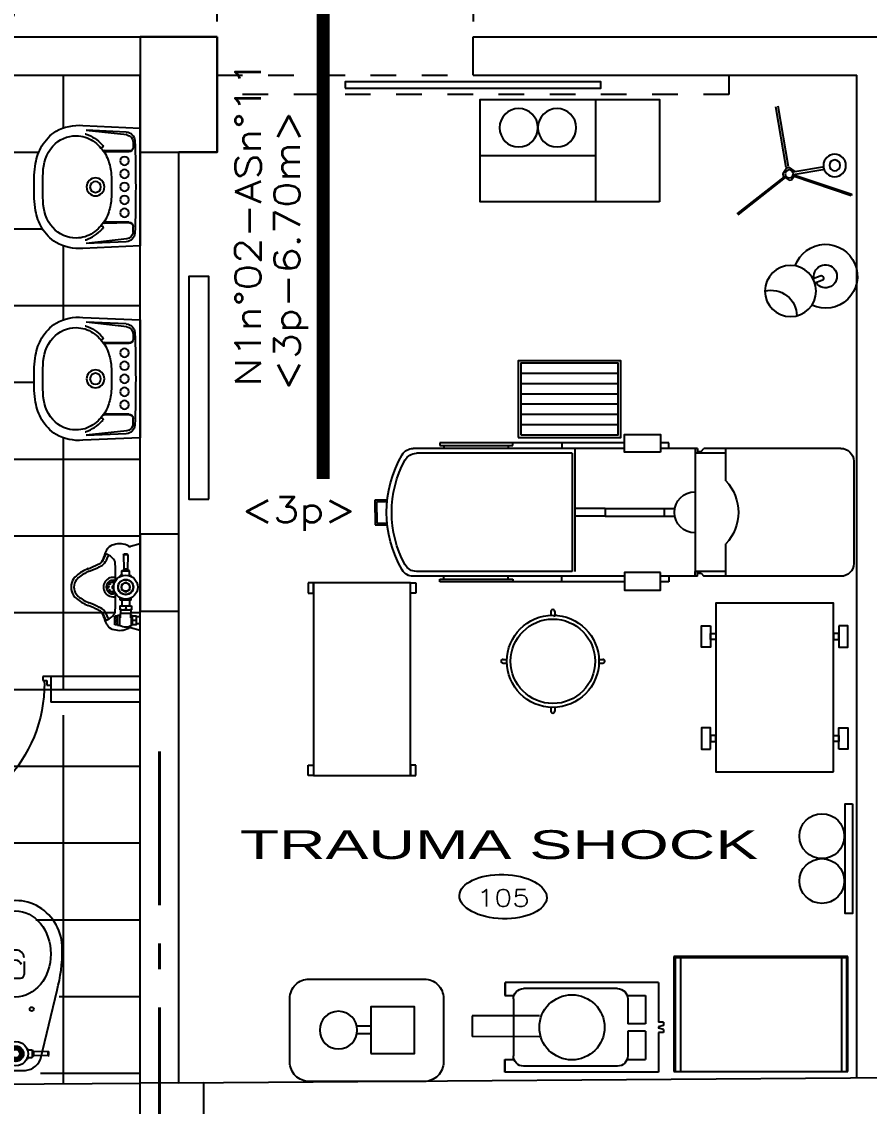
# Model space of a CAD drawing. Header units: millimetres. Extents: x 791 to 2661, y 209 to 602.
# Drawn here: x 1179.718 to 1183.03, y 518.95 to 523.189 of the extents above; entities that cross this region are included whole.
import ezdxf
from ezdxf.enums import TextEntityAlignment as Align

# ---------------------------------------------------------------- set-up
doc = ezdxf.new("R2010")
doc.units = ezdxf.units.MM
doc.header["$LTSCALE"] = 0.1
doc.header["$PDMODE"] = 3
for name, pattern in [('ACAD_ISO10W100', [18, 12, -3, 0, -3]), ('DASHDOT', [1, 0.5, -0.25, 0, -0.25]), ('DASHED2', [9.525, 6.35, -3.175]), ('TRAZOS2', [0.375, 0.25, -0.125])]:
    doc.linetypes.add(name, pattern=pattern)
for name, color, linetype in [('02', 8, 'Continuous'), ('03', 8, 'Continuous'), ('06', 1, 'Continuous'), ('1TEXTO-05', 5, 'Continuous'), ('COLUMNAS', 1, 'Continuous'), ('cOTAS EVACUACION', 1, 'Continuous'), ('DUDA', 7, 'Continuous'), ('Equipamiento', 1, 'Continuous'), ('evacuacion', 70, 'TRAZOS2'), ('Layer1', 1, 'Continuous'), ('N-AMB', 2, 'Continuous'), ('Pisos', 253, 'Continuous'), ('Puertas', 1, 'Continuous'), ('Sanitarios', 1, 'Continuous'), ('texto seguridad', 120, 'Continuous'), ('Ventana alta', 1, 'DASHED2')]:
    doc.layers.add(name, color=color, linetype=linetype)
doc.layers.add('EJES', color=1, linetype='DASHDOT', lineweight=40)
doc.styles.add('0', font='romans.SHX', dxfattribs={"width": 1.5})
doc.styles.add('LUNA', font='romans.shx', dxfattribs={"width": 1.5})
doc.styles.add('ROMANS', font='', dxfattribs={"oblique": 1, "height": 0.075})
doc.styles.get('ROMANS').set_extended_font_data('Arial')
doc.dimstyles.new('COTAS 50', dxfattribs={"dimscale": 2, "dimtxt": 1.5, "dimasz": 0.02, "dimexe": 0.05, "dimexo": 0.05, "dimgap": 0.025, "dimtad": 3, "dimzin": 4, "dimdsep": 46, "dimtxsty": 'ROMANS', "dimblk": 'LLL', "dimcen": 0, "dimdle": 0.18, "dimclrd": 256, "dimclre": 1, "dimclrt": 3, "dimadec": 0, "dimazin": 0, "dimtfac": 1, "dimtix": 1, "dimtofl": 0, "dimtmove": 1, "dimatfit": 3, "dimldrblk": 'OPEN90', "dimfxl": 0.18, "dimtolj": 1, "dimtzin": 0, "dimarcsym": 0})

# ---------------------------------------------------------------- blocks, each defined once
blk = doc.blocks.new('A$C634057D1')
for p, q in [((0, 0), (0, -0.0778)), ((0.027, 0), (0.027, -0.0778)), ((-0.0857, -0.0538), (-0.1421, -0.0538)), ((-0.0035, -0.0778), (-0.0035, -0.0948)), ((0.0305, -0.0778), (-0.0035, -0.0778)), ((0.0135, -0.0795), (0.0135, -0.0931)), ((0.0305, -0.0778), (0.0305, -0.0948)), ((-0.212, -0.0973), (-0.2772, -0.3682)), ((-0.243, -0.1109), (-0.245, -0.1129)), ((-0.245, -0.1129), (-0.245, -0.1267)), ((-0.243, -0.1287), (-0.245, -0.1267)), ((-0.243, -0.1109), (-0.186, -0.1128)), ((-0.243, -0.1109), (-0.243, -0.1287)), ((-0.243, -0.1287), (-0.186, -0.1268)), ((-0.186, -0.1128), (-0.186, -0.1268)), ((-0.1795, -0.1048), (-0.182, -0.1073)), ((-0.182, -0.1323), (-0.182, -0.1073)), ((-0.162, -0.1048), (-0.1795, -0.1048)), ((-0.1795, -0.1348), (-0.1795, -0.1048)), ((-0.1591, -0.0988), (-0.162, -0.0988)), ((-0.162, -0.1062), (-0.162, -0.0988)), ((-0.066, -0.0978), (-0.0744, -0.0978)), ((-0.066, -0.0978), (-0.066, -0.1418)), ((-0.066, -0.1043), (-0.043, -0.1043)), ((-0.0477, -0.1043), (-0.0505, -0.0965)), ((-0.0472, -0.1043), (-0.0505, -0.0965)), ((-0.043, -0.0973), (-0.028, -0.0973)), ((-0.043, -0.1423), (-0.043, -0.0973)), ((-0.0408, -0.1198), (-0.0302, -0.1198)), ((-0.028, -0.1423), (-0.028, -0.0973)), ((-0.028, -0.0998), (-0.013, -0.0998)), ((-0.0169, -0.0973), (0.0437, -0.3664)), ((0.0037, -0.0993), (-0.013, -0.0993)), ((-0.013, -0.0993), (-0.013, -0.1403)), ((0.0331, -0.0948), (-0.0061, -0.0948)), ((-0.0061, -0.0948), (-0.0061, -0.0993)), ((0.0331, -0.0968), (-0.0061, -0.0968)), ((0.0331, -0.0948), (0.0331, -0.0968)), ((-0.1795, -0.1348), (-0.182, -0.1323)), ((-0.162, -0.1348), (-0.1795, -0.1348)), ((-0.162, -0.1334), (-0.162, -0.1408)), ((-0.1591, -0.1408), (-0.162, -0.1408)), ((-0.066, -0.1418), (-0.0744, -0.1418)), ((-0.066, -0.1353), (-0.043, -0.1353)), ((-0.043, -0.1423), (-0.028, -0.1423)), ((-0.028, -0.1398), (-0.013, -0.1398)), ((0.0037, -0.1403), (-0.013, -0.1403)), ((-0.0061, -0.1403), (-0.0061, -0.1518)), ((0.0331, -0.1428), (-0.0061, -0.1428)), ((0.0331, -0.1518), (-0.0061, -0.1518)), ((-0.0035, -0.1518), (-0.0035, -0.1618)), ((0.0305, -0.1618), (-0.0035, -0.1618)), ((0.0135, -0.1535), (0.0135, -0.1601)), ((0.0305, -0.1518), (0.0305, -0.1618)), ((0.0331, -0.1428), (0.0331, -0.1518)), ((-0.099, -0.4147), (-0.134, -0.4147)), ((-0.149, -0.4801), (-0.149, -0.4297)), ((-0.084, -0.4801), (-0.084, -0.4297))]:
    blk.add_line(p, q)
blk.add_lwpolyline([(-0.1257, -0.1038), (-0.135, -0.1198), (-0.1257, -0.1358), (-0.1073, -0.1358), (-0.098, -0.1198), (-0.1073, -0.1038)], close=True)
for centre, radius in [((-0.1165, -0.1198), 0.0475), ((-0.1165, -0.1198), 0.03), ((-0.1165, -0.1198), 0.029), ((-0.1165, -0.1198), 0.0261), ((-0.1165, -0.1198), 0.024), ((-0.1165, -0.1198), 0.0232), ((-0.1165, -0.1198), 0.016), ((-0.1783, -0.2941), 0.00767), ((-0.0547, -0.2941), 0.00767)]:
    blk.add_circle(centre, radius)
for centre, radius, start, end in [((-0.1462, -0.1253), 0.0716, 87.5781, 156.9604), ((-0.0827, -0.1253), 0.0716, 23.0396, 92.4219), ((0.005, -0.1001), 0.0223, 67.5879, 112.4121), ((0.022, -0.1001), 0.0223, 67.5879, 112.4121), ((-0.1802, -0.1176), 0.00754, 103.7683, 140.2425), ((-0.1802, -0.122), 0.00754, 219.7575, 256.2317), ((-0.1345, -0.1093), 0.0275, 157.5879, 171.3471), ((-0.0962, -0.1149), 0.0304, 7.8129, 34.2621), ((-0.0135, -0.1086), 0.0295, 157.5879, 202.4121), ((-0.0135, -0.131), 0.0295, 157.5879, 202.4121), ((-0.0575, -0.1086), 0.0295, 337.5879, 22.4121), ((-0.0575, -0.131), 0.0295, 337.5879, 22.4121), ((0.0241, -0.1198), 0.0371, 146.4915, 213.5085), ((0.005, -0.0725), 0.0223, 247.5879, 292.4121), ((0.039, -0.1198), 0.0408, 159.1987, 200.8013), ((0.022, -0.0725), 0.0223, 247.5879, 292.4121), ((-0.0134, -0.1198), 0.0519, 333.7158, 26.2842), ((-0.1345, -0.1303), 0.0275, 188.6529, 202.4121), ((-0.0962, -0.1247), 0.0304, 325.7379, 352.1871), ((0.005, -0.1741), 0.0223, 67.5879, 112.4121), ((0.005, -0.1395), 0.0223, 247.5879, 292.4121), ((0.022, -0.1741), 0.0223, 67.5879, 112.4121), ((0.022, -0.1395), 0.0223, 247.5879, 292.4121), ((-0.134, -0.4297), 0.015, 90, 180), ((-0.099, -0.4297), 0.015, 0, 90), ((-0.1165, -0.4921), 0.0326, 184.6982, 357.3718), ((-0.1138, -0.4582), 0.0267, 202.8247, 331.5932)]:
    blk.add_arc(centre, radius, start, end)
for centre, major_axis, ratio, start_param, end_param in [((-0.1165, -0.5233), (0, -0.3339), 0.543435, 4.229443, 4.728782), ((-0.1165, -0.5233), (0, -0.3339), 0.543435, 1.554403, 2.060025), ((-0.1165, -0.5288), (0, -0.1893), 0.958462, 4.712389, 7.853982)]:
    blk.add_ellipse(centre, major_axis=major_axis, ratio=ratio, start_param=start_param, end_param=end_param)
blk.add_ellipse((-0.1144, -0.5096), major_axis=(0, -0.1683), ratio=0.821749)
blk = doc.blocks.new('A$C4FD81D01')
for p, q in [((-0.23, 0), (-0.2402, -0.2243)), ((0.23, 0), (-0.23, 0)), ((0.2402, -0.2243), (0.23, 0)), ((-0.1753, -0.028), (-0.1544, -0.028)), ((-0.1404, -0.0423), (-0.1424, -0.1417)), ((0.1404, -0.0423), (0.1424, -0.1417)), ((0.1753, -0.028), (0.1544, -0.028)), ((-0.2145, -0.0546), (-0.2216, -0.2119)), ((-0.2032, -0.0529), (-0.2208, -0.212)), ((-0.1375, -0.045), (-0.1375, -0.1383)), ((0.1375, -0.045), (0.1375, -0.1383)), ((0.2032, -0.0529), (0.2208, -0.212)), ((0.2145, -0.0546), (0.2216, -0.2119))]:
    blk.add_line(p, q)
blk.add_lwpolyline([(-0.0496, -0.1137, 0.062677), (-0.1048, -0.1251, 0.110639), (-0.1576, -0.159, 0.120976), (-0.195, -0.2156, 0.061198), (-0.2, -0.25, 0.21707), (-0.1593, -0.342, 0.174983), (-0.0545, -0.3798, 0.010618), (0, -0.381, 0.010618), (0.0545, -0.3798, 0.174983), (0.1593, -0.342, 0.21707), (0.2, -0.25, 0.061198), (0.195, -0.2156, 0.120976), (0.1576, -0.159, 0.110639), (0.1048, -0.1251, 0.062677), (0.0496, -0.1137, 0.017583), (0, -0.112, 0.017583)], format="xyb", close=True)
for points in [[(-0.2072, -0.215, -0.005), (-0.2064, -0.212, -0.121292), (-0.166, -0.1504, -0.007977), (-0.1624, -0.1469)], [(0.2072, -0.215, 0.005), (0.2064, -0.212, 0.121292), (0.166, -0.1504, 0.007977), (0.1624, -0.1469)]]:
    blk.add_lwpolyline(points, format="xyb")
for centre, radius in [((-0.1015, -0.0615), 0.0165), ((-0.051, -0.0615), 0.0165), ((0, -0.0615), 0.0165), ((0.051, -0.0615), 0.0165), ((0.1015, -0.0615), 0.0165), ((0, -0.175), 0.035), ((0, -0.175), 0.0215)]:
    blk.add_circle(centre, radius)
for centre, radius, start, end in [((-0.1795, -0.0561), 0.035, 92.0079, 177.3947), ((-0.1753, -0.056), 0.028, 90, 173.6889), ((0, -5.1762), 5.1582, 87.9921, 92.0079), ((-0.1545, -0.045), 0.017, 0, 90), ((-0.1544, -0.042), 0.014, 358.8626, 90), ((0.1545, -0.045), 0.017, 90, 180), ((0.1544, -0.042), 0.014, 90, 181.1374), ((0.1753, -0.056), 0.028, 6.3111, 90), ((0.1795, -0.0561), 0.035, 2.6053, 87.9921), ((0.1048, -0.1251), 9e-16, 142.3286, 0), ((-0.1583, -0.1513), 0.006, 313.3569, 133.3569), ((-0.1404, -0.1417), 0.002, 178.8626, 305.6381), ((-0.1355, -0.1383), 0.002, 180, 303.2891), ((0.1355, -0.1383), 0.002, 236.7109, 0), ((0.1404, -0.1417), 0.002, 234.3619, 1.1374), ((0.1583, -0.1513), 0.006, 46.6431, 226.6431), ((-0.0555, -0.2393), 0.1853, 175.3765, 209.0254), ((0.0555, -0.2393), 0.1853, 330.9746, 4.6235), ((-0.0678, -0.2307), 0.1792, 213.3181, 238.9924), ((0.0678, -0.2307), 0.1792, 301.0076, 326.6819), ((-0.0595, -0.2119), 0.1996, 239.7435, 260.7094), ((-0.0208, -0.0264), 0.389, 259.4967, 266.3449), ((0, 2.5021), 2.9171, 269.1036, 270.8964), ((0.0208, -0.0264), 0.389, 273.6551, 280.5033), ((0.0595, -0.2119), 0.1996, 279.2906, 300.2565)]:
    blk.add_arc(centre, radius, start, end)
blk = doc.blocks.new('.6')
at = {"layer": '02'}
for p, q in [((-0.033, 0.579), (-0.033, 0.594)), ((0, 0.594), (0, 0.564)), ((-0.024, 0.579), (-0.033, 0.579)), ((-0.015, 0.579), (-0.024, 0.579)), ((-0.015, 0.564), (-0.015, 0.579)), ((0, 0.564), (-0.015, 0.564)), ((-0.5725, 0.0285), (-0.028, 0.0285)), ((-0.5725, 0.0285), (-0.5725, 0.0165)), ((-0.028, 0.0165), (-0.5725, 0.0165)), ((-0.028, 0.0285), (-0.028, 0.0165))]:
    blk.add_line(p, q, dxfattribs=at)
blk.add_lwpolyline([(0, 0), (-0.0304, 0), (-0.0304, 0.015), (-0.015, 0.015), (-0.015, 0.03), (0, 0.03)], close=True, dxfattribs=at)
at = {"layer": 'Puertas'}
for p, q in [((-0.024, 0.5695), (-0.015, 0.5695)), ((-0.028, 0.0165), (-0.028, 0.015))]:
    blk.add_line(p, q, dxfattribs=at)
blk.add_arc((-0.028, 0.025), 0.5445, 89.5746, 179.6297, dxfattribs=at)
blk = doc.blocks.new('A$C3278652D')
for p, q in [((0, 0.169), (0.038, 0.159)), ((0, 0.169), (0, -0.169)), ((0, 0.1435), (0.015, 0.1435)), ((0.015, 0.147), (0.015, 0.113)), ((0.015, 0.147), (0.032, 0.147)), ((0.0167, 0.13), (0.0303, 0.13)), ((0.032, 0.1496), (0.034, 0.1496)), ((0.032, 0.1496), (0.032, 0.1104)), ((0.034, 0.1496), (0.034, 0.1104)), ((0.08, 0.1496), (0.089, 0.1496)), ((0.08, 0.1496), (0.08, 0.1104)), ((0.089, 0.1496), (0.089, 0.1104)), ((0.089, 0.147), (0.099, 0.147)), ((0.0907, 0.13), (0.0973, 0.13)), ((0.099, 0.147), (0.099, 0.113)), ((0, 0.1165), (0.015, 0.1165)), ((0.015, 0.113), (0.032, 0.113)), ((0.032, 0.1104), (0.0365, 0.1104)), ((0.0345, 0.0735), (0.0345, 0.0885)), ((0.0795, 0.0885), (0.0345, 0.0885)), ((0.0365, 0.1202), (0.0365, 0.1035)), ((0.0365, 0.1035), (0.0775, 0.1035)), ((0.037, 0.0885), (0.037, 0.1035)), ((0.057, 0.0757), (0.057, 0.0863)), ((0.077, 0.0885), (0.077, 0.1035)), ((0.0775, 0.1202), (0.0775, 0.1035)), ((0.0775, 0.1104), (0.089, 0.1104)), ((0.0795, 0.0735), (0.0795, 0.0885)), ((0.089, 0.113), (0.099, 0.113)), ((0.0795, 0.0735), (0.0345, 0.0735)), ((0.035, 0.0505), (0.079, 0.0505)), ((0.035, 0.0505), (0.035, 0.0414)), ((0.0415, 0.0505), (0.0415, 0.0735)), ((0.0725, 0.0505), (0.0725, 0.0735)), ((0.079, 0.0505), (0.079, 0.0414)), ((0.036, -0.042), (0.036, -0.0455)), ((0.078, -0.042), (0.078, -0.0455)), ((0.0456, -0.0455), (0.036, -0.0455)), ((0.042, -0.0455), (0.042, -0.063)), ((0.072, -0.063), (0.042, -0.063)), ((0.042, -0.063), (0.0445, -0.0655)), ((0.0695, -0.0655), (0.0445, -0.0655)), ((0.0481, -0.1265), (0.05, -0.0695)), ((0.05, -0.0695), (0.064, -0.0695)), ((0.0659, -0.1265), (0.064, -0.0695)), ((0.0684, -0.0455), (0.078, -0.0455)), ((0.072, -0.063), (0.0695, -0.0655)), ((0.072, -0.0455), (0.072, -0.063)), ((0.0481, -0.1265), (0.0659, -0.1265)), ((0.0481, -0.1265), (0.0501, -0.1285)), ((0.0659, -0.1265), (0.0639, -0.1285)), ((0, -0.169), (0.038, -0.159)), ((0.0501, -0.1285), (0.0639, -0.1285))]:
    blk.add_line(p, q)
blk.add_lwpolyline([(0.041, -0.0092), (0.057, -0.0185), (0.073, -0.0092), (0.073, 0.0092), (0.057, 0.0185), (0.041, 0.0092)], close=True)
for centre, radius in [((0.057, 0), 0.0469), ((0.057, 0), 0.03), ((0.057, 0), 0.029), ((0.057, 0), 0.016), ((0.106, 0.021), 0.0045), ((0.1208, 0.0148), 0.0045), ((0.127, 0), 0.0045), ((0.106, -0.021), 0.0045), ((0.1208, -0.0148), 0.0045)]:
    blk.add_circle(centre, radius)
for centre, radius, start, end in [((0.0373, 0.1385), 0.0223, 157.5879, 202.4121), ((0.0373, 0.1215), 0.0223, 157.5879, 202.4121), ((0.0097, 0.1385), 0.0223, 337.5879, 22.4121), ((0.0097, 0.1215), 0.0223, 337.5879, 22.4121), ((0.057, 0.1031), 0.0519, 63.7158, 116.2842), ((0.0406, 0.1687), 0.01, 255.3236, 298.5992), ((0.0809, 0.0947), 0.0744, 72.3306, 118.5992), ((0.1113, 0.1385), 0.0223, 157.5879, 202.4121), ((0.1113, 0.1215), 0.0223, 157.5879, 202.4121), ((0.0767, 0.1385), 0.0223, 337.5879, 22.4121), ((0.0767, 0.1215), 0.0223, 337.5879, 22.4121), ((0.156, 0.0681), 0.0657, 111.717, 151.9227), ((0.0966, 0.1274), 0.0388, 41.4974, 79.7472), ((0.0953, 0.1248), 0.0414, 24.4965, 42.9237), ((0.1328, 0.1263), 0.003, 29.3607, 111.717), ((0.0445, 0.0952), 0.1001, 14.3585, 27.8909), ((0.1136, 0.1155), 0.025, 12.6126, 29.3607), ((0.0458, 0.059), 0.0295, 67.5879, 112.4121), ((0.0683, 0.059), 0.0295, 67.5879, 112.4121), ((2.5473, 0), 2.4513, 177.6853, 179.3952), ((0.1222, 0.1198), 0.00444, 36.2022, 95.1154), ((0.1136, 0.1155), 0.014, 12.6126, 29.3607), ((0.1833, 0.1311), 0.0574, 192.6126, 220.5175), ((0.1833, 0.1311), 0.0464, 192.6126, 220.5175), ((0.1769, 0.1239), 0.0479, 218.3929, 251.1719), ((0.2086, 0.1382), 0.0696, 195.1562, 213.2992), ((0.1769, 0.1239), 0.0369, 218.3929, 251.1719), ((0.1704, 0.1112), 0.0229, 209.3667, 229.6904), ((0.3493, 0.4586), 0.413, 243.4956, 249.3998), ((0.0458, 0.103), 0.0295, 247.5879, 292.4121), ((0.0521, 0.0203), 0.0304, 97.8129, 124.2621), ((0.0683, 0.103), 0.0295, 247.5879, 292.4121), ((0.0619, 0.0203), 0.0304, 55.7379, 82.1871), ((0.3493, 0.4586), 0.424, 243.4956, 249.3998), ((0.1349, -0.0939), 0.1688, 50.3715, 67.3898), ((0.1349, -0.0939), 0.1798, 50.3715, 67.3898), ((0.2066, -0.005), 0.0655, 20.5882, 49.1159), ((0.106, 0), 0.027, 248.5556, 111.4444), ((0.106, 0), 0.038, 255.1723, 104.8277), ((0.106, 0), 0.0045, 240.0618, 119.9382), ((0.2066, -0.005), 0.0545, 21.3792, 49.1159), ((0.188, 0), 0.071, 347.9395, 12.0605), ((0.1898, 0.0002), 0.0802, 346.8561, 12.822), ((2.5473, 0), 2.4513, 180.6048, 182.3147), ((0.1349, 0.0939), 0.1688, 292.6102, 309.6285), ((0.2066, 0.005), 0.0545, 310.8841, 338.6208), ((0.2076, 0.0042), 0.0643, 310.7416, 339.763), ((0.0465, -0.018), 0.0275, 247.5879, 267.8858), ((0.0548, -0.0637), 0.00754, 193.7683, 230.2425), ((0.0592, -0.0637), 0.00754, 309.7575, 346.2317), ((0.0675, -0.018), 0.0275, 272.1142, 292.4121), ((0.1769, -0.1239), 0.0479, 108.8281, 141.6071), ((0.3493, -0.4586), 0.424, 110.6002, 116.5044), ((0.3493, -0.4586), 0.413, 110.6002, 116.5044), ((0.1349, 0.0939), 0.1798, 292.6102, 309.6285), ((0.156, -0.0681), 0.0657, 208.0773, 248.283), ((0.1222, -0.1198), 0.00444, 264.8846, 323.7978), ((0.1136, -0.1155), 0.014, 330.6393, 347.3874), ((0.1833, -0.1311), 0.0574, 139.4825, 167.3874), ((0.0445, -0.0952), 0.1001, 332.1091, 345.6415), ((0.1136, -0.1155), 0.025, 330.6393, 347.3874), ((0.1833, -0.1311), 0.0464, 139.4825, 167.3874), ((0.2086, -0.1382), 0.0696, 146.7008, 164.8438), ((0.1769, -0.1239), 0.0369, 108.8281, 141.6071), ((0.1704, -0.1112), 0.0229, 130.3096, 150.6333), ((0.0406, -0.1687), 0.01, 61.4008, 104.6764), ((0.0809, -0.0947), 0.0744, 241.4008, 287.6694), ((0.0966, -0.1274), 0.0388, 280.2528, 318.5026), ((0.0953, -0.1248), 0.0414, 317.0763, 335.5035), ((0.1328, -0.1263), 0.003, 248.283, 330.6393)]:
    blk.add_arc(centre, radius, start, end)
blk = doc.blocks.new('BLOCK1')
at = {"layer": 'Equipamiento'}
for p, q in [((-4.3627, 0.2702), (-3.9127, 0.2702)), ((-3.9127, 0.1436), (-3.9127, 0.2702)), ((-3.9127, 0.2702), (-3.8273, 0.2702)), ((-3.8167, 0.2576), (-3.8273, 0.2702)), ((-3.8018, 0.2576), (-3.8167, 0.2576)), ((-3.8018, 0.2702), (-3.8018, 0.2509)), ((-3.8018, 0.2702), (-3.7927, 0.2702)), ((-3.7927, 0.2702), (-3.7927, 0.2509)), ((-3.7927, 0.2702), (-3.6581, 0.2702)), ((-3.6906, 0.2702), (-3.6906, 0.2919)), ((-3.6906, 0.2919), (-3.6581, 0.2919)), ((-3.5173, 0.2919), (-3.2718, 0.2919)), ((-3.5173, 0.2702), (-2.6919, 0.2702)), ((-3.3227, 0.2702), (-3.3227, -0.2104)), ((-3.2718, 0.2919), (-3.2718, 0.2702)), ((-3.0808, 0.2811), (-3.0808, 0.2919)), ((-3.0808, 0.2919), (-2.7952, 0.2919)), ((-2.7952, 0.2811), (-3.0808, 0.2811)), ((-3.0628, 0.2811), (-3.0628, 0.2702)), ((-2.8117, 0.2811), (-2.8117, 0.2702)), ((-2.7952, 0.2919), (-2.7952, 0.2811)), ((-4.4127, 0.2202), (-4.4127, -0.1798)), ((-3.9127, 0.2509), (-3.7927, 0.2509)), ((-3.7927, 0.2509), (-3.7927, -0.2104)), ((-3.3127, 0.2509), (-3.3127, -0.2104)), ((-3.3127, 0.2509), (-2.7039, 0.2509)), ((-2.5425, 0.0696), (-2.5904, 0.0696)), ((-2.55, 0.0621), (-2.5896, 0.0621)), ((-2.55, 0.0202), (-2.55, 0.0621)), ((-2.5425, 0.0202), (-2.5425, 0.0696)), ((-3.4415, 0.0352), (-3.6725, 0.0352)), ((-3.6725, 0.0352), (-3.6725, 0.0052)), ((-3.4415, 0.0052), (-3.6725, 0.0052)), ((-3.4415, 0.0352), (-3.4415, 0.0052)), ((-2.55, 0.0202), (-2.55, -0.0216)), ((-2.5425, 0.0202), (-2.5425, -0.0291)), ((-2.5425, -0.0291), (-2.5904, -0.0291)), ((-2.55, -0.0216), (-2.5896, -0.0216)), ((-3.9127, -0.2298), (-3.9127, -0.1031)), ((-3.9127, -0.2104), (-3.7927, -0.2104)), ((-3.8018, -0.2298), (-3.8018, -0.2104)), ((-3.7927, -0.2298), (-3.7927, -0.2104)), ((-3.3127, -0.2104), (-2.7039, -0.2104)), ((-4.3627, -0.2298), (-3.9127, -0.2298)), ((-3.9127, -0.2298), (-3.8273, -0.2298)), ((-3.8167, -0.2171), (-3.8273, -0.2298)), ((-3.8018, -0.2171), (-3.8167, -0.2171)), ((-3.8018, -0.2298), (-3.7927, -0.2298)), ((-3.7927, -0.2298), (-3.6581, -0.2298)), ((-3.6906, -0.2298), (-3.6906, -0.2514)), ((-3.6906, -0.2514), (-3.6581, -0.2514)), ((-3.5173, -0.2298), (-2.6919, -0.2298)), ((-3.5173, -0.2514), (-3.2718, -0.2514)), ((-3.2718, -0.2514), (-3.2718, -0.2298)), ((-3.0808, -0.2406), (-3.0808, -0.2514)), ((-2.7952, -0.2406), (-3.0808, -0.2406)), ((-3.0808, -0.2514), (-2.7952, -0.2514)), ((-3.0628, -0.2406), (-3.0628, -0.2298)), ((-2.8117, -0.2406), (-2.8117, -0.2298)), ((-2.7952, -0.2514), (-2.7952, -0.2406))]:
    blk.add_line(p, q, dxfattribs=at)
for points in [[(-3.6581, 0.2558), (-3.5173, 0.2558), (-3.5173, 0.3243), (-3.6581, 0.3243)], [(-3.6581, -0.2153), (-3.5173, -0.2153), (-3.5173, -0.2838), (-3.6581, -0.2838)]]:
    blk.add_lwpolyline(points, close=True, dxfattribs=at)
for centre, radius, start, end in [((-4.3627, 0.2202), 0.05, 90, 180), ((-2.6919, 0.2202), 0.05, 30.3481, 90), ((-2.7039, 0.2009), 0.05, 28.7276, 90), ((-3.0335, 0.0202), 0.4258, 331.2724, 28.7276), ((-3.0335, 0.0202), 0.4458, 329.6519, 30.3481), ((-3.7845, 0.0202), 0.1779, 136.1158, 223.8842), ((-3.7927, 0.0202), 0.0805, 270, 90), ((-4.3627, -0.1798), 0.05, 180, 270), ((-2.7039, -0.1604), 0.05, 270, 331.2724), ((-2.6919, -0.1798), 0.05, 270, 329.6519)]:
    blk.add_arc(centre, radius, start, end, dxfattribs=at)
at = {"layer": 'Layer1'}
for p, q in [((-3.2718, 0.2919), (-3.0808, 0.2919)), ((-3.6725, 0.0052), (-3.7136, 0.0052)), ((-3.6725, 0.0352), (-3.7135, 0.0351)), ((-3.4415, 0.0352), (-3.3227, 0.0352)), ((-3.4415, 0.0052), (-3.3227, 0.0052)), ((-3.2718, -0.2514), (-3.0808, -0.2514))]:
    blk.add_line(p, q, dxfattribs=at)
blk = doc.blocks.new('MA-12')
for points in [[(0.0891, 0.4803), (0.1723, 0.4803), (0.1723, 0.5162), (0.0891, 0.5162)], [(0.5709, 0.4803), (0.4877, 0.4803), (0.4877, 0.5162), (0.5709, 0.5162)], [(0.1189, 0.46), (0.1425, 0.46), (0.1425, 0.4803), (0.1189, 0.4803)], [(0.5411, 0.46), (0.5175, 0.46), (0.5175, 0.4803), (0.5411, 0.4803)], [(0, 0), (0.66, 0), (0.66, 0.46), (0, 0.46)], [(0.0891, -0.0203), (0.1723, -0.0203), (0.1723, -0.0562), (0.0891, -0.0562)], [(0.1189, 0), (0.1425, 0), (0.1425, -0.0203), (0.1189, -0.0203)], [(0.5709, -0.0203), (0.4877, -0.0203), (0.4877, -0.0562), (0.5709, -0.0562)], [(0.5411, 0), (0.5175, 0), (0.5175, -0.0203), (0.5411, -0.0203)]]:
    blk.add_lwpolyline(points, close=True)
blk = doc.blocks.new('A$C09773600')
at = {"layer": 'Equipamiento'}
for p, q in [((-0.38, 0.7525), (-0.4, 0.7525)), ((-0.4, 0.7525), (-0.4, 0.7125)), ((-0.38, 0.7525), (0, 0.7525)), ((-0.38, 0.7125), (-0.38, 0.7525)), ((-0.38, 0), (-0.38, 0.7525)), ((0, 0.7525), (0.02, 0.7525)), ((0, 0.7125), (0, 0.7525)), ((0, 0.7525), (0, 0)), ((0.02, 0.7525), (0.02, 0.7125)), ((-0.4, 0.7125), (-0.38, 0.7125)), ((0.02, 0.7125), (0, 0.7125)), ((-0.4, 0), (-0.4, 0.04)), ((-0.4, 0.04), (-0.38, 0.04)), ((-0.38, 0), (-0.4, 0)), ((-0.38, 0.04), (-0.38, 0)), ((0, 0), (-0.38, 0)), ((0.02, 0.04), (0, 0.04)), ((0, 0.04), (0, 0)), ((0, 0), (0.02, 0)), ((0.02, 0), (0.02, 0.04))]:
    blk.add_line(p, q, dxfattribs=at)
blk = doc.blocks.new('MA-47')
for p, q in [((-0.1, 0.01), (-0.1, 0.39)), ((-0.06, 0.01), (-0.06, 0.39)), ((-0.02, 0.01), (-0.02, 0.39)), ((0.02, 0.01), (0.02, 0.39)), ((0.06, 0.01), (0.06, 0.39)), ((0.1, 0.01), (0.1, 0.39))]:
    blk.add_line(p, q)
for points in [[(0.15, 0.4), (0.15, 0), (-0.15, 0), (-0.15, 0.4)], [(0.14, 0.39), (0.14, 0.01), (-0.14, 0.01), (-0.14, 0.39)]]:
    blk.add_lwpolyline(points, close=True)
blk = doc.blocks.new('A$C43255245')
at = {"layer": 'Equipamiento', "rotation": 90}
blk.add_blockref('MA-47', (0.4, 0.15), dxfattribs=at)
blk = doc.blocks.new('D-9')
at = {"layer": 'Equipamiento', "linetype": 'Continuous'}
for p, q in [((0.0213, -0.0882), (0.0165, -0.0898)), ((0.091, -0.3134), (0.0165, -0.0898)), ((0.0952, -0.3104), (0.0213, -0.0882)), ((0.136, -0.1118), (0.1361, -0.1115)), ((0.1459, -0.1135), (0.1459, -0.1133)), ((0.0972, -0.3173), (0.1188, -0.194)), ((0.1071, -0.3187), (0.1286, -0.1958)), ((0.0746, -0.3336), (0.0763, -0.3237)), ((0.0849, -0.3482), (0.0746, -0.3336)), ((0.0763, -0.3237), (0.0989, -0.3079)), ((0.1087, -0.3096), (0.1245, -0.3322)), ((0.1228, -0.342), (0.1245, -0.3322)), ((0.1267, -0.3358), (0.3637, -0.3773)), ((0.0849, -0.3482), (-0.0611, -0.5333)), ((0.0879, -0.3525), (-0.0572, -0.5364)), ((0.0849, -0.3482), (0.0904, -0.3561)), ((0.1003, -0.3579), (0.0904, -0.3561)), ((0.1228, -0.342), (0.1003, -0.3579)), ((0.125, -0.3456), (0.3619, -0.3871))]:
    blk.add_line(p, q, dxfattribs=at)
for centre, radius in [((0.1334, -0.1555), 0.0439), ((0.1337, -0.155), 0.0213), ((0.0996, -0.3328), 0.0155)]:
    blk.add_circle(centre, radius, dxfattribs=at)
blk = doc.blocks.new('MA-29')
for p, q in [((-0.1366, 0.1877), (-0.1366, -0.4923)), ((0.3134, 0.1877), (-0.1366, 0.1877)), ((0.3084, 0.1827), (-0.1366, 0.1827)), ((0.3084, -0.4873), (0.3084, 0.1827)), ((0.3134, -0.4923), (0.3134, 0.1877)), ((0.3084, 0.1627), (-0.1366, 0.1627)), ((0.3084, -0.4673), (-0.1366, -0.4673)), ((-0.1366, -0.4873), (0.3084, -0.4873)), ((-0.1366, -0.4923), (0.3134, -0.4923))]:
    blk.add_line(p, q)
blk = doc.blocks.new('MA-32-34')
for p, q in [((-0.0075, 0.1798), (-0.0075, 0.1949)), ((0.0075, 0.1798), (0.0075, 0.1949)), ((-0.1949, 0.0075), (-0.1798, 0.0075)), ((0.1798, 0.0075), (0.1949, 0.0075)), ((-0.1949, -0.0075), (-0.1798, -0.0075)), ((0.1798, -0.0075), (0.1949, -0.0075)), ((-0.0075, -0.1949), (-0.0075, -0.1798)), ((0.0075, -0.1949), (0.0075, -0.1798))]:
    blk.add_line(p, q)
for radius in [0.18, 0.165]:
    blk.add_circle((0, 0), radius)
for centre, radius, start, end in [((0, 0.195), 0.0075, 358.8979, 181.1021), ((-0.195, 0), 0.0075, 88.8979, 271.1021), ((-0.186, 0.0013), 0.01, 5, 90), ((0.195, 0), 0.0075, 268.8979, 91.1021), ((0, -0.195), 0.0075, 178.8979, 1.1021)]:
    blk.add_arc(centre, radius, start, end)
blk = doc.blocks.new('A$C13DF0C86')
at = {"layer": 'Equipamiento'}
blk.add_lwpolyline([(-0.1269, 0.1202), (0.3022, 0.1202), (0.3022, 0.0915), (-0.1269, 0.0915)], close=True, dxfattribs=at)
for centre in [(0, 0), (0.1753, 0)]:
    blk.add_circle(centre, 0.0876, dxfattribs=at)
blk = doc.blocks.new('EM-20')
for p, q in [((-0.1, 0.2), (-0.1, -0.2)), ((-0.1, -0.02), (0.35, -0.02))]:
    blk.add_line(p, q)
blk.add_lwpolyline([(-0.35, -0.2), (0.35, -0.2), (0.35, 0.2), (-0.35, 0.2)], close=True)
for centre in [(0.05, 0.09), (0.2, 0.09)]:
    blk.add_circle(centre, 0.075)
blk = doc.blocks.new('EM-24')
for p, q in [((0.05, 0.1751), (0.6489, 0.1751)), ((0.05, 0.1751), (0.05, 0.0202)), ((0.6489, 0.1751), (0.6489, 0.1251)), ((0.65, 0.1751), (0.65, 0.1251)), ((0.21, 0.1516), (0.5768, 0.1516)), ((0.1724, 0.1251), (0.1, 0.1251)), ((0.1, 0.1251), (0.1, 0.0143)), ((0.17, 0.1116), (0.17, 0.0143)), ((0.65, 0.1251), (0.6144, 0.1251)), ((0.6168, 0.1116), (0.6168, -0.1113)), ((0.0295, 0.0202), (0.05, 0.0202)), ((0.0295, 0.0202), (0.0295, 0.0079)), ((0.0295, 0.0079), (0.05, 0.0028)), ((0.05, 0.0028), (0.05, -0.0028)), ((0.1, 0.0143), (0.17, 0.0143)), ((0.0295, -0.0076), (0.05, -0.0028)), ((0.0295, -0.0076), (0.0295, -0.0076)), ((0.0295, -0.0076), (0.0295, -0.0199)), ((0.0295, -0.0199), (0.05, -0.0199)), ((0.05, -0.0199), (0.05, -0.1749)), ((0.1, -0.0143), (0.17, -0.0143)), ((0.1, -0.0143), (0.1, -0.1249)), ((0.17, -0.0143), (0.17, -0.1113)), ((0.1724, -0.1249), (0.1, -0.1249)), ((0.65, -0.1249), (0.6144, -0.1249)), ((0.65, -0.1749), (0.65, -0.1249)), ((0.65, -0.1249), (0.65, -0.1749)), ((0.21, -0.1513), (0.5768, -0.1513)), ((0.05, -0.1749), (0.65, -0.1749))]:
    blk.add_line(p, q)
for centre, start, end in [((0.21, 0.1116), 90, 180), ((0.5768, 0.1116), 0, 90.0002), ((0.21, -0.1113), 180, 270), ((0.5768, -0.1113), 269.9998, 0)]:
    blk.add_arc(centre, 0.04, start, end)
blk = doc.blocks.new('N-5')
at = {"layer": 'Equipamiento'}
blk.add_lwpolyline([(0.0492, -0.0182), (0.0485, -0.0188, 0.414214), (0.0475, -0.0324), (0.0668, -0.0544), (0.0819, -0.0411), (0.0627, -0.0191, 0.414214)], format="xyb", close=True, dxfattribs=at)
blk.add_circle((0.1353, -0.127), 0.1, dxfattribs=at)
for centre, radius, start, end in [((0.0437, -0.0106), 0.125, 350.0665, 266.2743), ((0.0437, -0.0106), 0.045, 322.2959, 296.373), ((0.1551, -0.2484), 0.1, 47.2008, 151.3076)]:
    blk.add_arc(centre, radius, start, end, dxfattribs=at)
blk = doc.blocks.new('RX-1')
for p, q in [((0.081, 0.945), (-0.081, 0.945)), ((-0.108, 0.918), (-0.108, 0.477)), ((0.108, 0.918), (0.108, 0.477)), ((-0.0135, 0.801), (-0.081, 0.801)), ((0.081, 0.801), (0.0135, 0.801)), ((-0.0135, 0.594), (-0.081, 0.594)), ((0.081, 0.594), (0.0135, 0.594)), ((-0.081, 0.4275), (-0.297, 0.4275)), ((-0.297, -0.0225), (-0.297, 0.4275)), ((-0.207, -0.0225), (-0.207, 0.4275)), ((-0.162, 0.1395), (-0.162, 0.4275)), ((0.081, 0.45), (-0.081, 0.45)), ((-0.081, 0.18), (-0.081, 0.45)), ((-0.0225, 0.234), (-0.0225, 0.45)), ((0.0225, 0.234), (0.0225, 0.45)), ((0.081, 0.18), (0.081, 0.45)), ((-0.162, 0.3825), (-0.207, 0.3825)), ((-0.036, 0.234), (-0.0574, 0.18)), ((0.036, 0.234), (-0.036, 0.234)), ((-0.036, 0.234), (-0.036, 0.18)), ((0.036, 0.234), (0.0692, 0.2176)), ((0.036, 0.234), (0.036, 0.18)), ((0.0692, 0.2002), (0.0692, 0.2176)), ((-0.1035, -0.0225), (-0.081, 0.18)), ((0.081, 0.18), (-0.081, 0.18)), ((0.036, 0.2002), (0.0692, 0.2002)), ((0.1035, -0.0225), (0.081, 0.18)), ((-0.0855, 0.1395), (-0.207, 0.1395)), ((-0.0905, 0.0945), (-0.207, 0.0945)), ((0.081, 0), (-0.081, 0)), ((-0.207, -0.0225), (-0.297, -0.0225)), ((-0.1035, -0.0225), (-0.1035, -0.126)), ((0.1035, -0.0225), (0.1035, -0.126)), ((0.1215, -0.126), (-0.1215, -0.126)), ((0.1035, -0.108), (-0.1035, -0.108)), ((-0.144, -0.5355), (-0.144, -0.1485)), ((0.144, -0.1485), (0.144, -0.2295)), ((0.324, -0.153), (0.144, -0.153)), ((0.324, -0.747), (0.324, -0.153)), ((-0.234, -0.376), (-0.234, -0.236)), ((-0.216, -0.3981), (-0.216, -0.2139)), ((0.117, -0.5355), (0.117, -0.2295)), ((0.117, -0.2295), (0.144, -0.2295)), ((0.396, -0.3981), (0.396, -0.2139)), ((0.414, -0.376), (0.414, -0.236)), ((0.171, -0.5085), (0.171, -0.2565)), ((0.324, -0.279), (0.171, -0.279)), ((0.117, -0.5355), (0.144, -0.5355)), ((0.144, -0.828), (0.144, -0.5355)), ((0.1215, -0.558), (-0.1215, -0.558)), ((-0.09, -0.558), (-0.09, -0.828)), ((0.324, -0.621), (0.144, -0.621)), ((0.324, -0.747), (0.144, -0.747)), ((-0.09, -0.792), (0.144, -0.792)), ((-0.09, -0.828), (0.144, -0.828)), ((0.018, -0.828), (0.018, -0.864)), ((0.036, -0.828), (0.036, -0.864)), ((-0.045, -0.864), (0.018, -0.864)), ((-0.045, -0.864), (-0.045, -0.882)), ((-0.045, -0.882), (0.099, -0.882)), ((0.036, -0.864), (0.099, -0.864)), ((0.099, -0.864), (0.099, -0.882))]:
    blk.add_line(p, q)
for centre, radius, start, end in [((-0.081, 0.918), 0.027, 90, 180), ((0.081, 0.918), 0.027, 0, 90), ((-0.081, 0.477), 0.027, 180, 270), ((0.081, 0.477), 0.027, 270, 0), ((-0.081, -0.0225), 0.0225, 90, 180), ((0.081, -0.0225), 0.0225, 0, 90), ((-0.1215, -0.1485), 0.0225, 90, 180), ((0.1215, -0.1485), 0.0225, 0, 90), ((-0.2363, -0.1169), 0.0991, 281.7651, 338.659), ((0.4163, -0.1169), 0.0991, 201.341, 258.2349), ((-0.2115, -0.236), 0.0225, 101.7651, 180), ((0.144, -0.2565), 0.027, 0, 90), ((0.3915, -0.236), 0.0225, 0, 78.2349), ((-0.2115, -0.376), 0.0225, 180, 258.2349), ((0.3915, -0.376), 0.0225, 281.7651, 0), ((-0.2363, -0.4951), 0.0991, 21.341, 78.2349), ((0.4163, -0.4951), 0.0991, 101.7651, 158.659), ((0.144, -0.5085), 0.027, 270, 0), ((-0.1215, -0.5355), 0.0225, 180, 270), ((0.1215, -0.5355), 0.0225, 270, 0)]:
    blk.add_arc(centre, radius, start, end)
blk = doc.blocks.new('A$C54D20783')
at = {"layer": 'Equipamiento'}
for p, q in [((0.0168, 0.2144), (-0.0384, 0.2144)), ((0.0168, 0.1844), (-0.0384, 0.1844))]:
    blk.add_line(p, q, dxfattribs=at)
blk.add_lwpolyline([(-0.225, 0), (0.225, 0, 0.414214), (0.3, 0.075), (0.3, 0.325, 0.414214), (0.225, 0.4), (-0.225, 0.4, 0.414214), (-0.3, 0.325), (-0.3, 0.075, 0.414214)], format="xyb", close=True, dxfattribs=at)
blk.add_lwpolyline([(0.0168, 0.2905), (0.1873, 0.2905), (0.1873, 0.1083), (0.0168, 0.1083)], close=True, dxfattribs=at)
blk.add_circle((-0.1102, 0.1994), 0.0734, dxfattribs=at)
blk = doc.blocks.new('LLL')
for p, q in [((0, 2.5), (0, -2.5)), ((2.5, 0), (-2.5, 0))]:
    blk.add_line(p, q)
at = {"color": 3}
blk.add_line((-1.25, -1.25), (1.25, 1.25), dxfattribs=at)
at = {"layer": 'Defpoints', "color": 0, "linetype": 'ByBlock'}
blk.add_point((0, 0), dxfattribs=at)
blk.add_point((0, 0), dxfattribs=at)
blk = doc.blocks.new('*D322')
at = {"layer": 'cOTAS EVACUACION', "color": 1, "lineweight": -2, "ltscale": 0.15, "transparency": 16777216}
for p, q in [((1180.4814, 523.2291), (1180.4814, 523.3894)), ((1181.4814, 523.2291), (1181.4814, 523.3894))]:
    blk.add_line(p, q, dxfattribs=at)
at = {"layer": 'cOTAS EVACUACION', "lineweight": -2, "ltscale": 0.15, "transparency": 16777216}
blk.add_line((1180.5214, 523.2894), (1181.4414, 523.2894), dxfattribs=at)
at = {"layer": 'Defpoints', "color": 0, "ltscale": 0.15, "transparency": 16777216}
for p in [(1181.4814, 523.2894), (1180.4814, 523.1291), (1181.4814, 523.1291)]:
    blk.add_point(p, dxfattribs=at)
at = {"layer": 'cOTAS EVACUACION', "lineweight": -2, "ltscale": 0.15, "transparency": 16777216, "xscale": 0.04, "yscale": 0.04, "zscale": 0.04, "rotation": 180}
blk.add_blockref('LLL', (1180.4814, 523.2894), dxfattribs=at)
at = {"layer": 'cOTAS EVACUACION', "lineweight": -2, "ltscale": 0.15, "transparency": 16777216, "xscale": 0.04, "yscale": 0.04, "zscale": 0.04}
blk.add_blockref('LLL', (1181.4814, 523.2894), dxfattribs=at)
at = {"layer": 'cOTAS EVACUACION', "color": 3, "ltscale": 0.15, "transparency": 16777216, "insert": (1181.0409, 523.3833), "char_height": 0.075, "attachment_point": 5, "style": 'ROMANS'}
blk.add_mtext('\\A1;1.00', dxfattribs=at)
blk = doc.blocks.new('_OPEN90')
at = {"color": 0, "linetype": 'ByBlock', "ltscale": 0.7}
for p, q in [((0, 0), (-1, 0)), ((-0.5, 0.5), (0, 0)), ((0, 0), (-0.5, -0.5))]:
    blk.add_line(p, q, dxfattribs=at)

msp = doc.modelspace()

# ---------------------------------------------------------------- hatches: boundary and pattern name
at = {"layer": 'Pisos'}
h = msp.add_hatch(dxfattribs=at)
h.set_pattern_fill('_USER', color=256, scale=0.3, style=0, double=1, pattern_type=0)
h.set_pattern_definition([(360, (1180.18137, 520.57913), (7e-17, 0.3), []), (90, (1180.18137, 520.57913), (-0.3, 9e-17), [])])
h.paths.add_polyline_path([(1180.1814, 521.563), (1179.957, 521.5528, -0.147885), (1179.8522, 521.5755, -0.112496), (1179.797, 521.6329, -0.091737), (1179.7725, 521.7013, -0.02989), (1179.7667, 521.7474, -0.007822), (1179.7667, 521.8387, -0.02989), (1179.7725, 521.8848, -0.091737), (1179.797, 521.9531, -0.112496), (1179.8522, 522.0106, -0.147885), (1179.957, 522.0332), (1180.1814, 522.023), (1180.1814, 522.313), (1179.957, 522.3028, -0.147885), (1179.8522, 522.3255, -0.112496), (1179.797, 522.3829, -0.091737), (1179.7725, 522.4513, -0.02989), (1179.7667, 522.4974, -0.007822), (1179.7667, 522.5887, -0.02989), (1179.7725, 522.6348, -0.091737), (1179.797, 522.7031, -0.112496), (1179.8522, 522.7606, -0.147885), (1179.957, 522.7832), (1180.1814, 522.773), (1180.1814, 522.9791), (1178.1814, 522.9791), (1178.1814, 522.9491), (1179.1146, 522.9131), (1179.1131, 522.8732, -0.387638), (1178.1814, 522.0091), (1178.1814, 521.9791), (1178.2314, 521.9791), (1178.2314, 520.5791), (1178.5314, 520.5791), (1178.5617, 520.5791), (1178.5617, 520.564), (1178.5561, 520.564), (1178.5561, 520.5549, 0.414496), (1179.1026, 520.0008), (1179.1026, 520.5508), (1179.1162, 520.5508), (1179.1162, 520.564), (1179.1011, 520.564), (1179.1011, 520.5791), (1179.1314, 520.5791), (1179.2314, 520.5791), (1179.2617, 520.5791), (1179.2617, 520.564), (1179.2465, 520.564), (1179.2465, 520.5508), (1179.2602, 520.5508), (1179.2602, 520.0008, 0.414496), (1179.8066, 520.5549), (1179.8066, 520.564), (1179.8011, 520.564), (1179.8011, 520.5791), (1179.8314, 520.5791), (1180.1814, 520.5791), (1180.1814, 520.8101), (1180.1433, 520.8201, 0.191102), (1180.136, 520.8192, -0.204673), (1180.0779, 520.8136, -0.168463), (1180.0557, 520.8261, -0.080577), (1180.0484, 520.8371, -0.059115), (1180.0399, 520.8591, 0.07933), (1180.0309, 520.8791, 0.088912), (1180.0257, 520.8854, 0.071635), (1180.0164, 520.8901, 0.025768), (1179.9774, 520.9071, -0.074393), (1179.9318, 520.9346, -0.125122), (1179.9134, 520.9611, -0.113785), (1179.9135, 520.9972, -0.142705), (1179.9348, 521.0261, -0.068961), (1179.9774, 521.0511, 0.025768), (1180.0164, 521.0681, 0.071635), (1180.0257, 521.0729, 0.088912), (1180.0309, 521.0791, 0.07933), (1180.0399, 521.0991, -0.002854), (1180.0402, 521.1002, -0.083464), (1180.0309, 521.0791, -0.088912), (1180.0257, 521.0729, 0.071635), (1180.0334, 521.0801, 0.096653), (1180.0421, 521.0956, 0.01086), (1180.0427, 521.0975, 0.000003), (1180.0427, 521.0975, 304.107514), (1180.0425, 521.0969, 0.017832), (1180.0434, 521.1001, -0.073208), (1180.046, 521.1069, 0.073208), (1180.0434, 521.1001, -0.122364), (1180.0334, 521.0801, -0.144009), (1180.0164, 521.0681, -0.025768), (1179.9774, 521.0511, 0.074393), (1179.9318, 521.0236, 0.127311), (1179.9135, 520.9972, 0.113785), (1179.9134, 520.9611, 0.125122), (1179.9318, 520.9346, 0.074393), (1179.9774, 520.9071, -0.025768), (1180.0164, 520.8901, -0.144009), (1180.0334, 520.8781, -0.122364), (1180.0434, 520.8581, 0.073208), (1180.046, 520.8513, 0.375658), (1180.0497, 520.85, 0.177253), (1180.0834, 520.8801, 0.006353), (1180.0851, 520.9424, -1.299177), (1180.0851, 521.0159, -0.001108), (1180.0852, 521.005, -0.131386), (1180.1034, 521.0211), (1180.1034, 521.0246), (1180.1094, 521.0246), (1180.1094, 521.0446), (1180.1149, 521.0446, -0.160506), (1180.1174, 521.0486), (1180.1154, 521.1076), (1180.1334, 521.1076), (1180.1314, 521.0486, -0.160506), (1180.1339, 521.0446), (1180.1394, 521.0446), (1180.1394, 521.0246), (1180.1454, 521.0246), (1180.1454, 521.0211, -0.283961), (1180.1713, 520.9791, -0.277493), (1180.1464, 520.9377), (1180.1464, 520.9286), (1180.1399, 520.9286), (1180.1399, 520.9056), (1180.1469, 520.9056), (1180.1469, 520.8906), (1180.1444, 520.8906), (1180.1444, 520.8756), (1180.1449, 520.8756), (1180.1449, 520.8688), (1180.1523, 520.8688, 0.032898), (1180.151, 520.8661), (1180.1664, 520.8661), (1180.1664, 520.8626), (1180.1814, 520.8626)])

# ---------------------------------------------------------------- linework, layer by layer
at = {"layer": '03'}
for p, q in [((1180.1814, 520.6291), (1179.8314, 520.6291)), ((1179.8314, 520.6291), (1179.8314, 520.5291)), ((1180.1814, 520.5291), (1179.8314, 520.5291))]:
    msp.add_line(p, q, dxfattribs=at)
at = {"layer": '06'}
for p, q in [((1175.5314, 523.1291), (1180.4814, 523.1291)), ((1181.4814, 523.1291), (1183.1314, 523.1291)), ((1181.4814, 522.9791), (1181.4814, 523.1291)), ((1175.3814, 522.9791), (1180.1814, 522.9791)), ((1180.1814, 519.0405), (1180.1814, 522.9791)), ((1181.4814, 522.9791), (1182.9814, 522.9791)), ((1182.9814, 519.062), (1182.9814, 522.9791)), ((1180.3314, 519.0417), (1180.3314, 522.6791)), ((1180.3314, 519.0417), (1185.7814, 519.0835)), ((1178.2314, 519.0255), (1180.1814, 519.0405))]:
    msp.add_line(p, q, dxfattribs=at)
msp.add_lwpolyline([(1180.4814, 523.1291), (1180.4814, 522.6791), (1180.3314, 522.6791)], dxfattribs=at)
at = {"layer": 'COLUMNAS', "ltscale": 0.15}
for points in [[(1180.4814, 523.1291), (1180.1814, 523.1291), (1180.1814, 522.6791), (1180.4814, 522.6791)], [(1180.1814, 520.8854), (1180.3314, 520.8854), (1180.3314, 521.1854), (1180.1814, 521.1854)], [(1180.1814, 518.7905), (1180.4314, 518.7924), (1180.4294, 519.0424), (1180.1794, 519.0405)]]:
    msp.add_lwpolyline(points, close=True, dxfattribs=at)
at = {"layer": 'EJES', "linetype": 'ACAD_ISO10W100', "ltscale": 0.5}
msp.add_line((1180.2564, 520.3361), (1180.2564, 516.2371), dxfattribs=at)
at = {"layer": 'Equipamiento'}
for p, q in [((1181.4778, 519.3042), (1181.4776, 519.2225)), ((1181.7409, 519.3037), (1181.4778, 519.3042)), ((1181.7408, 519.222), (1181.4776, 519.2225)), ((1181.7408, 519.2587), (1181.7408, 519.2587))]:
    msp.add_line(p, q, dxfattribs=at)
at = {"layer": 'Equipamiento', "lineweight": -2}
msp.add_lwpolyline([(1180.4492, 521.323), (1180.4492, 522.1934), (1180.3716, 522.1934), (1180.3716, 521.323)], close=True, dxfattribs=at)
at = {"layer": 'Equipamiento'}
msp.add_circle((1181.868, 519.2587), 0.1272, dxfattribs=at)
at = {"layer": 'evacuacion', "linetype": 'DASHED2', "ltscale": 0.2, "const_width": 0.05}
msp.add_lwpolyline([(1180.8958, 521.4018), (1180.8958, 522.9791), (1180.8958, 524.4478, -0.349536), (1181.2812, 524.9318, -0.752942)], format="xyb", dxfattribs=at)
at = {"layer": 'N-AMB', "ltscale": 0.5}
msp.add_ellipse((1181.599, 519.7695), major_axis=(0.1707, -0.0044), ratio=0.506987, dxfattribs=at)
at = {"layer": 'Pisos'}
for p, q in [((1179.8814, 519.0382), (1179.8814, 520.4791)), ((1179.7348, 520.2791), (1180.1814, 520.2791)), ((1179.2314, 519.9791), (1180.1814, 519.9791)), ((1179.7727, 519.6791), (1180.1814, 519.6791)), ((1179.864, 519.3791), (1180.1814, 519.3791)), ((1179.7915, 519.0791), (1180.1814, 519.0791))]:
    msp.add_line(p, q, dxfattribs=at)
at = {"layer": 'Puertas'}
msp.add_lwpolyline([(1180.9814, 522.9291), (1181.9814, 522.9291), (1181.9814, 522.9541), (1180.9814, 522.9541)], close=True, dxfattribs=at)
at = {"layer": 'Ventana alta', "linetype": 'DASHED2', "ltscale": 0.15}
msp.add_lwpolyline([(1181.4814, 522.9791), (1182.4814, 522.9791), (1182.4814, 522.9041), (1180.4814, 522.9041), (1180.4814, 522.9791), (1181.4814, 522.9791)], dxfattribs=at)

# ---------------------------------------------------------------- block references
at = {"layer": 'DUDA', "xscale": -1}
msp.add_blockref('A$C09773600', (1180.8577, 520.2431), dxfattribs=at)
at = {"layer": 'Equipamiento', "rotation": 89.99999999999999}
msp.add_blockref('RX-1', (1179.2878, 523.4261), dxfattribs=at)
at = {"layer": 'Equipamiento', "xscale": -1}
msp.add_blockref('EM-20', (1181.8599, 522.6841), dxfattribs=at)
at = {"layer": 'Equipamiento', "lineweight": -2, "xscale": -1}
for name, p, rotation in [('D-9', (1183.0493, 522.4925), 269.7028215657016), ('N-5', (1182.9019, 522.1821), 331.2031024466678)]:
    msp.add_blockref(name, p, dxfattribs=dict(at, rotation=rotation))
at = {"layer": 'Equipamiento', "xscale": -1, "rotation": 180}
msp.add_blockref('A$C43255245', (1181.6584, 521.8636), dxfattribs=at)
at = {"layer": 'Equipamiento', "linetype": 'ByBlock', "lineweight": -2, "xscale": -1}
msp.add_blockref('BLOCK1', (1178.5561, 521.251), dxfattribs=at)
at = {"layer": 'Equipamiento', "lineweight": -2}
for name, p, rotation in [('MA-12', (1182.8902, 520.2566), 89.99999999999999), ('MA-32-34', (1181.7935, 520.6891), 270)]:
    msp.add_blockref(name, p, dxfattribs=dict(at, rotation=rotation))
at = {"layer": 'Equipamiento', "color": 3, "rotation": 270}
msp.add_blockref('A$C13DF0C86', (1182.8445, 520.0057), dxfattribs=at)
at = {"layer": 'Equipamiento', "linetype": 'ByBlock', "lineweight": -2, "rotation": 89.99999999999999}
msp.add_blockref('MA-29', (1182.4542, 519.2224), dxfattribs=at)
at = {"layer": 'Equipamiento', "color": 2, "xscale": -1, "rotation": 180}
msp.add_blockref('A$C54D20783', (1181.066, 519.4473), dxfattribs=at)
at = {"layer": 'Equipamiento', "color": 2, "xscale": -1}
msp.add_blockref('EM-24', (1182.2558, 519.2583), dxfattribs=at)
at = {"layer": 'Puertas', "xscale": -1.010101010101152, "yscale": 1.010101010101152, "zscale": 1.010101010101155, "rotation": 270}
msp.add_blockref('.6', (1179.2314, 520.6291), dxfattribs=at)
at = {"layer": 'Sanitarios', "xscale": -1, "rotation": 270}
for p in [(1180.1814, 522.543), (1180.1814, 521.793)]:
    msp.add_blockref('A$C4FD81D01', p, dxfattribs=at)
at = {"layer": 'Sanitarios'}
for name, p, rotation in [('A$C3278652D', (1180.1814, 520.9791), 180), ('A$C634057D1', (1179.5789, 519.0359), 180.000000000013)]:
    msp.add_blockref(name, p, dxfattribs=dict(at, rotation=rotation))

# ---------------------------------------------------------------- texts
at = {"layer": '1TEXTO-05', "style": 'ROMANS', "width": 1.6}
msp.add_text('TRAUMA SHOCK', height=0.1125, dxfattribs=at).set_placement((1181.5828, 519.9165), align=Align.CENTER)
at = {"layer": 'N-AMB', "color": 3, "ltscale": 0.5, "style": '0', "width": 1.2}
msp.add_text('105', height=0.06743, dxfattribs=at).set_placement((1181.5996, 519.7642), align=Align.MIDDLE)
at = {"layer": 'texto seguridad', "style": 'LUNA', "width": 1.2}
for s, p in [('N1n°02-ASn°11', (1180.6519, 521.7635, 0.005)), ('<3p-6.70m>', (1180.8043, 521.7465, 0.005))]:
    msp.add_text(s, height=0.1, rotation=90, dxfattribs=at).set_placement(p)
msp.add_text('<3p>', height=0.1, dxfattribs=at).set_placement((1180.5765, 521.2318, -0.4064))

# ---------------------------------------------------------------- dimensions: what is measured, and where the dimension line sits
at = {"layer": 'cOTAS EVACUACION', "ltscale": 0.15}
dim = msp.add_linear_dim(base=(1181.4814, 523.2894), p1=(1180.4814, 523.1291), p2=(1181.4814, 523.1291), dimstyle='COTAS 50', dxfattribs=at)
dim.commit()
dim.dimension.update_dxf_attribs({"geometry": '*D322', "text_midpoint": (1181.0409, 523.295), "dimtype": 160})

doc.saveas('drawing.dxf')
